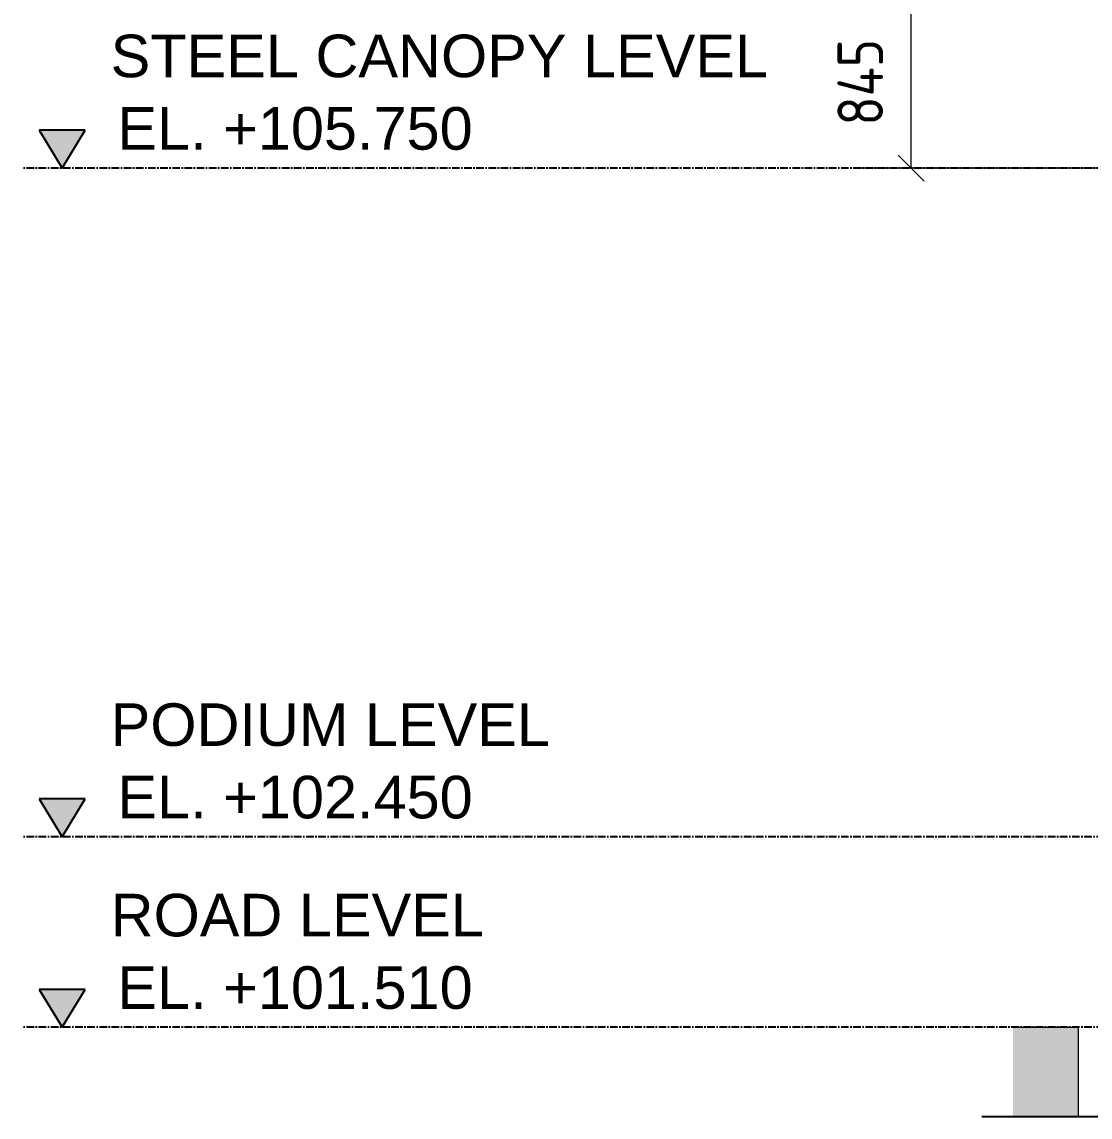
# Model space of a CAD drawing. Header units: millimetres. Extents: x -153298 to 620751, y -313239 to 250031.
# Drawn here: x 24877 to 30149, y -124588 to -119183 of the extents above; entities that cross this region are included whole.
import ezdxf

# ---------------------------------------------------------------- set-up
doc = ezdxf.new("R2010")
doc.units = ezdxf.units.MM
doc.linetypes.add('CENTER', pattern=[2, 1.25, -0.25, 0.25, -0.25])
doc.linetypes.add('XKITLINE00', pattern=[0])
doc.layers.add('Part', color=7, linetype='Continuous', lineweight=0)
doc.layers.add('Z-DIMENSIONS', color=7, linetype='Continuous', lineweight=0)
doc.layers.add('S-DIM', color=7, linetype='Continuous')
doc.styles.add('ISOCPEUR', font='isocpeur.ttf')
doc.styles.add('ROMANS', font='arial.ttf', dxfattribs={"width": 0.85})

# ---------------------------------------------------------------- blocks, each defined once
blk = doc.blocks.new('*A4544')
at = {"layer": 'Part'}
blk.add_hatch(color=7, dxfattribs=at).paths.add_polyline_path([(291.914, -57.097), (291.914, -60.643), (289.339, -60.643), (289.339, -57.097)], flags=17)
blk = doc.blocks.new('*A14611417')
at = {"layer": 'Part', "color": 7, "linetype": 'XKITLINE00', "lineweight": 0}
for p, q in [((289.33936, -57.097455), (291.913892, -57.097455)), ((291.913896, -57.097455), (291.913892, -57.097455)), ((291.913892, -57.097455), (291.913892, -60.642663))]:
    blk.add_line(p, q, dxfattribs=at)
blk = doc.blocks.new('*A29232832')
at = {"layer": 'Z-DIMENSIONS', "color": 7, "linetype": 'XKITLINE00', "lineweight": 0}
for p, q in [((284.816132, -15.908338), (285.834366, -16.926572)), ((300.057888, -16.417455), (283.315249, -16.417455)), ((285.325249, -23.177455), (285.325249, -16.417455)), ((284.816132, -22.668338), (285.834366, -23.686572)), ((308.057907, -23.177455), (283.315249, -23.177455))]:
    blk.add_line(p, q, dxfattribs=at)
at = {"layer": 'Z-DIMENSIONS', "color": 7}
for p in [(285.325249, -16.417455), (285.325249, -23.177455)]:
    blk.add_point(p, dxfattribs=at)
at = {"layer": 'Z-DIMENSIONS', "color": 7, "style": 'ISOCPEUR', "width": 0.85}
blk.add_text('845', height=1.8, rotation=90.00021, dxfattribs=at).set_placement((284.215249, -21.499017))

msp = doc.modelspace()

# ---------------------------------------------------------------- hatches: boundary and pattern name
for points in [[(24961.8213, -119718.2557), (25075.3823, -119904.9884), (25188.9434, -119718.2557)], [(24961.8213, -123018.2557), (25075.3823, -123204.9884), (25188.9434, -123018.2557)], [(24961.8213, -123958.2557), (25075.3823, -124144.9884), (25188.9434, -123958.2557)]]:
    msp.add_hatch(color=7).paths.add_polyline_path(points)

# ---------------------------------------------------------------- linework, layer by layer
at = {"color": 7}
for p, q in [((25188.9434, -119718.2557), (24961.8213, -119718.2557)), ((24961.8213, -119718.2557), (25075.3823, -119904.9884)), ((25075.3823, -119904.9884), (25188.9434, -119718.2557)), ((25188.9434, -123018.2557), (24961.8213, -123018.2557)), ((24961.8213, -123018.2557), (25075.3823, -123204.9884)), ((25075.3823, -123204.9884), (25188.9434, -123018.2557)), ((25188.9434, -123958.2557), (24961.8213, -123958.2557)), ((24961.8213, -123958.2557), (25075.3823, -124144.9884)), ((25075.3823, -124144.9884), (25188.9434, -123958.2557)), ((29615.2251, -124585.1951), (37337.9548, -124585.1951))]:
    msp.add_line(p, q, dxfattribs=at)
at = {"color": 7, "linetype": 'CENTER', "ltscale": 30}
for p, q in [((59557.5016, -119904.9884), (24877.4489, -119904.9884)), ((59557.5016, -123204.9884), (24877.4489, -123204.9884)), ((59557.5016, -124144.9884), (24877.4489, -124144.9884))]:
    msp.add_line(p, q, dxfattribs=at)

# ---------------------------------------------------------------- block references
at = {"color": 7, "lineweight": 0, "xscale": 125, "yscale": 125, "zscale": 125}
for name in ['*A29232832', '*A14611417', '*A4544']:
    msp.add_blockref(name, (-6399.4671, -117007.8065), dxfattribs=at)

# ---------------------------------------------------------------- texts
at = {"color": 7, "style": 'ROMANS'}
for s, p in [('EL. +105.750', (25348.7244, -119813.9544)), ('EL. +102.450', (25348.7244, -123113.9544)), ('EL. +101.510', (25348.7244, -124053.9544))]:
    msp.add_text(s, height=210, dxfattribs=at).set_placement(p)
at = {"layer": 'S-DIM', "color": 7, "style": 'ROMANS'}
for s, p in [('STEEL CANOPY LEVEL', (25315.4582, -119456.2838)), ('PODIUM LEVEL', (25315.4582, -122756.2838)), ('ROAD LEVEL', (25315.4582, -123696.2838))]:
    msp.add_text(s, height=210, dxfattribs=at).set_placement(p)

doc.saveas('drawing.dxf')
